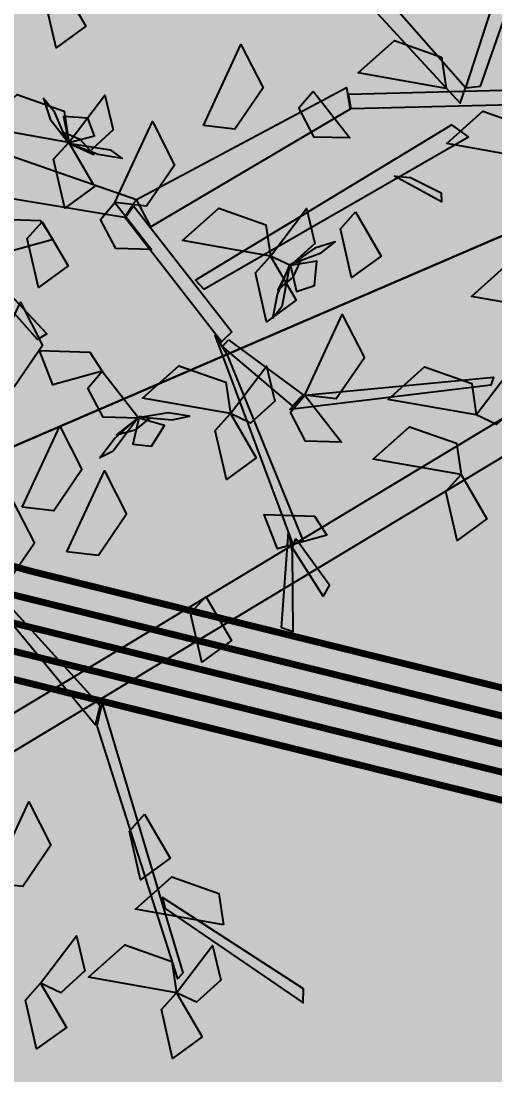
# Model space of a CAD drawing. Header units: metres. Extents: x 1851427 to 1852022, y 5183007 to 5183309.
# Drawn here: x 1851516.329 to 1851518.064, y 5183251.676 to 5183255.538 of the extents above; entities that cross this region are included whole.
import ezdxf

# ---------------------------------------------------------------- set-up
doc = ezdxf.new("R2010")
doc.units = ezdxf.units.M
doc.header["$LTSCALE"] = 2.5
doc.header["$PDMODE"] = 35
doc.header["$PDSIZE"] = 0.03
doc.layers.get('0').update_dxf_attribs({"linetype": 'CONTINUOUS', "lineweight": 30})
doc.layers.get('Defpoints').update_dxf_attribs({"linetype": 'CONTINUOUS'})
for name, color, linetype in [('PRO_PAR_HAC', 7, 'CONTINUOUS'), ('PRO_RES_AEP', 130, 'CONTINUOUS'), ('PRO_VOI_APLAT', 7, 'CONTINUOUS'), ('PRO_VOI_APLAT_CON', 6, 'CONTINUOUS'), ('PRO_VOI_BORDURES', 140, 'CONTINUOUS'), ('PRO_VOI_VEG', 81, 'CONTINUOUS'), ('TN_', 94, 'CONTINUOUS')]:
    doc.layers.add(name, color=color, linetype=linetype)
doc.styles.add('Ecriture', font='')
doc.styles.get('Ecriture').set_extended_font_data('NewsGoth BT')
doc.dimstyles.new('Voirie', dxfattribs={"dimtxt": 0.8, "dimasz": 0.6, "dimexe": 0.18, "dimexo": 0.0625, "dimgap": 0, "dimtad": 0, "dimzin": 0, "dimdsep": 46, "dimtxsty": 'Ecriture', "dimcen": 0.03999999999999999, "dimclrd": 256, "dimclre": 256, "dimclrt": 256, "dimaunit": 2, "dimadec": 3, "dimazin": 0, "dimtfac": 1, "dimtofl": 0, "dimtmove": 0, "dimatfit": 0, "dimfxl": 1, "dimtolj": 1, "dimtzin": 0, "dimlwd": -1, "dimarcsym": 0})

# ---------------------------------------------------------------- blocks, each defined once
blk = doc.blocks.new('arbre4')
at = {"layer": 'PRO_VOI_VEG', "color": 42, "linetype": 'ByBlock', "lineweight": -2, "extrusion": (-0.662392243086913, -0.292848292723986, 0.6895479633404298), "elevation": 2.981081156150935, "flags": 128}
blk.add_lwpolyline([(1.002721685204979, 7.013306948186859), (-0.213151139386953, 8.930488350815985), (-0.2426268459155303, 8.737894785312932), (0.9732459807568732, 6.908255913033483), (1.002721685204979, 7.013306948186859)], close=True, dxfattribs=at)
at = {"layer": 'PRO_VOI_VEG', "color": 42, "linetype": 'ByBlock', "lineweight": -2, "extrusion": (-0.02713680211002577, -0.5725233870506545, 0.8194391772738765), "elevation": 5.615626721905218, "flags": 128}
blk.add_lwpolyline([(2.764838130759422, 4.287010495587458), (1.548965288458064, 6.071944450151515), (1.519489584460707, 5.892636016333745), (2.735362426826449, 4.189205895065146), (2.764838130759422, 4.287010495587458)], close=True, dxfattribs=at)
at = {"layer": 'PRO_VOI_VEG', "linetype": 'ByBlock', "lineweight": -2, "extrusion": (0.8436645277854947, 0.2233528705164696, 0.4882045265956999), "elevation": 3.95358179647428, "flags": 128}
blk.add_lwpolyline([(0.6635850975339136, 5.219966844180413), (0.4011133329153852, 5.114250622457267), (0.3452318135139441, 5.490448491048217), (0.606202074546381, 5.43258711442189), (0.6635850975339136, 5.219966844180413)], close=True, dxfattribs=at)
at = {"layer": 'PRO_VOI_VEG', "linetype": 'ByBlock', "lineweight": -2, "extrusion": (0.3729289653261358, 2.332586266575291e-10, 0.9278598961162068), "elevation": 6.149182255114545, "flags": 128}
blk.add_lwpolyline([(0.06736309386050646, 0.968570732659958), (0.4754304692890219, 0.7238524308980268), (0.2403481769686507, 0.6176539224498423), (0.03631448861464183, 0.7931123276231082), (0.06736309386050646, 0.968570732659958)], close=True, dxfattribs=at)
at = {"layer": 'PRO_VOI_VEG', "linetype": 'ByBlock', "lineweight": -2, "extrusion": (-0.09544168917828541, 0.360509220034945, 0.9278598958014035), "elevation": 5.086335654374343, "flags": 128}
blk.add_lwpolyline([(-2.62756798013491, 2.607886037748867), (-2.219500602450788, 2.363167736500911), (-2.454582895487632, 2.256969228412248), (-2.658616585339621, 2.432427631859786), (-2.62756798013491, 2.607886037748867)], close=True, dxfattribs=at)
at = {"layer": 'PRO_VOI_VEG', "linetype": 'ByBlock', "lineweight": -2, "extrusion": (-0.09544169098582518, 0.3605092185498108, 0.9278598961925076), "elevation": 2.278123697889264, "flags": 128}
blk.add_lwpolyline([(-0.6704356623442148, 1.072388351132597), (-0.2623682869085851, 0.8276700492461472), (-0.4974505795544109, 0.7214715408803306), (-0.7014842681344347, 0.8969299466107619), (-0.6704356623442148, 1.072388351132597)], close=True, dxfattribs=at)
at = {"layer": 'PRO_VOI_VEG', "color": 6, "linetype": 'ByBlock', "lineweight": -2, "extrusion": (0.9242647490532407, 0.3503775737109059, 0.1515593266612415), "elevation": 1.017487489129033, "flags": 128}
blk.add_lwpolyline([(-0.1975047480959385, 2.375559004930952), (-0.04038794004904406, 2.329457939965597), (0.04994429726484031, 2.485270060793525), (-0.06198889321694606, 2.567906477740597), (-0.1975047480959385, 2.375559004930952)], close=True, dxfattribs=at)
at = {"layer": 'PRO_VOI_VEG', "linetype": 'ByBlock', "lineweight": -2, "extrusion": (0.6328515731797592, 0.1675419740122634, 0.7559289472351077), "elevation": 2.339085007544139, "flags": 128}
blk.add_lwpolyline([(-0.1454478360833656, 1.138804017253327), (0.02754736314477885, 0.7962892933420771), (-0.1591888511359008, 0.8208216060589117), (-0.2269805959223751, 1.029197248897508), (-0.1454478360833656, 1.138804017253327)], close=True, dxfattribs=at)
at = {"layer": 'PRO_VOI_VEG', "color": 6, "linetype": 'ByBlock', "lineweight": -2, "extrusion": (0.541752489832348, 0.6842226095735883, 0.4882045271284984), "elevation": 1.619677125803756, "flags": 128}
blk.add_lwpolyline([(-0.5180730824264318, 1.974232667495832), (-0.6105036680047513, 1.760052516835662), (-0.5291647541911312, 1.64322697997946), (-0.4182480516532119, 1.774655708846252), (-0.5180730824264318, 1.974232667495832)], close=True, dxfattribs=at)
at = {"layer": 'PRO_VOI_VEG', "color": 42, "linetype": 'ByBlock', "lineweight": -2, "extrusion": (-0.7609958704290741, -0.336441641184054, 0.554700195842111), "elevation": 1.89296764527551, "flags": 128}
blk.add_lwpolyline([(0.6784889117898898, 4.301391269675372), (0.678488901306862, 6.546532341814991), (0.7890227941103609, 6.480775072765162), (0.8406052903993468, 4.301391269675341), (0.6784889117898898, 4.301391269675372)], close=True, dxfattribs=at)
at = {"layer": 'PRO_VOI_VEG', "linetype": 'ByBlock', "lineweight": -2, "extrusion": (-2.514896995857956e-10, -0.6546536715536708, 0.7559289452860622), "elevation": 4.373997293689657, "flags": 128}
blk.add_lwpolyline([(1.980727333086668, 4.058884240190054), (2.15372253513143, 3.716369517456287), (1.966986320069371, 3.740901829049044), (1.899194574793202, 3.949277471730263), (1.980727333086668, 4.058884240190054)], close=True, dxfattribs=at)
at = {"layer": 'PRO_VOI_VEG', "color": 42, "linetype": 'ByBlock', "lineweight": -2, "extrusion": (-0.6623922458857354, -0.2928482865334795, 0.689547963280914), "elevation": 2.981081148441447, "flags": 128}
blk.add_lwpolyline([(0.7153335405676052, 6.102864645763709), (1.164838036331388, 7.407248339296293), (1.23115837263335, 7.345968568459185), (0.7890228021273329, 6.06784763498235), (0.7153335405676052, 6.102864645763709)], close=True, dxfattribs=at)
at = {"layer": 'PRO_VOI_VEG', "color": 6, "linetype": 'ByBlock', "lineweight": -2, "extrusion": (-0.6165117027769336, -0.7786419910542772, 0.1167474629536618), "elevation": -0.1469030610329209, "flags": 128}
blk.add_lwpolyline([(0.51067863206647, 2.562099201444852), (0.6622647893758703, 2.787558156157103), (0.5587425349758675, 3.002019113078577), (0.4700091750670648, 2.848047144031593), (0.51067863206647, 2.562099201444852)], close=True, dxfattribs=at)
at = {"layer": 'PRO_VOI_VEG', "linetype": 'ByBlock', "lineweight": -2, "extrusion": (0.3729289629349545, 1.77869986046796e-09, 0.9278598970772794), "elevation": 3.265738638854156, "flags": 128}
blk.add_lwpolyline([(-0.3008740150328417, 0.3394418670726455), (0.1071933594547334, 0.09472356374165547), (-0.127888933274068, -0.01147494380266467), (-0.3319226209533916, 0.1639834609107427), (-0.3008740150328417, 0.3394418670726455)], close=True, dxfattribs=at)
at = {"layer": 'PRO_VOI_VEG', "linetype": 'ByBlock', "lineweight": -2, "extrusion": (0.8436645254866035, 0.2233528715060435, 0.4882045301156773), "elevation": 1.812310634715205, "flags": 128}
blk.add_lwpolyline([(-0.145447831509977, 1.866473527294732), (-0.4079195978595914, 1.760757305333043), (-0.4638011178891174, 2.136955174772831), (-0.2028308569066169, 2.07909379792094), (-0.145447831509977, 1.866473527294732)], close=True, dxfattribs=at)
at = {"layer": 'PRO_VOI_VEG', "color": 6, "linetype": 'ByBlock', "lineweight": -2, "extrusion": (0.3002743659420464, 0.9394959163142439, 0.1648718544414463), "elevation": 0.6468401771186822, "flags": 128}
blk.add_lwpolyline([(-0.6413948246408273, 2.454588477127229), (-0.8633739910525272, 2.347682037128692), (-0.9339139831897662, 2.526993406642234), (-0.8080285199536069, 2.581171184730364), (-0.6413948246408273, 2.454588477127229)], close=True, dxfattribs=at)
at = {"layer": 'PRO_VOI_VEG', "linetype": 'ByBlock', "lineweight": -2, "extrusion": (-0.09544168917830463, 0.3605092200349634, 0.9278598958013944), "elevation": 6.411553373535861, "flags": 128}
blk.add_lwpolyline([(-2.944458500951973, 3.68093952585636), (-2.536391123267783, 3.436221224608452), (-2.771473416304645, 3.330022716519746), (-2.975507104860263, 3.50548111964877), (-2.944458500951973, 3.68093952585636)], close=True, dxfattribs=at)
at = {"layer": 'PRO_VOI_VEG', "color": 42, "linetype": 'ByBlock', "lineweight": -2, "extrusion": (-0.7981462000317305, 0.3530141411765345, 0.488204526304604), "elevation": 1.336901234336008, "flags": 128}
blk.add_lwpolyline([(0.1808860724160949, 5.538251659658057), (-1.03498675917297, 7.66310451509014), (-1.064462464788602, 7.449648977056622), (0.1514103680705647, 5.421821365738193), (0.1808860724160949, 5.538251659658057)], close=True, dxfattribs=at)
at = {"layer": 'PRO_VOI_VEG', "color": 42, "linetype": 'ByBlock', "lineweight": -2, "extrusion": (-0.8733144129125842, 0.3862604901777254, 0.2968581646625403), "elevation": -0.1707550069563077, "flags": 128}
blk.add_lwpolyline([(-0.7328607972978639, 7.397641611983843), (-0.710754019709696, 7.995630574803924), (-0.6665404620807277, 8.058576781410245), (-0.7107540187497392, 7.124874716749725), (-0.7328607972978639, 7.397641611983843)], close=True, dxfattribs=at)
at = {"layer": 'PRO_VOI_VEG', "linetype": 'ByBlock', "lineweight": -2, "extrusion": (1.088630589760478e-10, -0.6546536694782997, 0.7559289470833865), "elevation": 3.678351451963446, "flags": 128}
blk.add_lwpolyline([(0.9029340293871722, 2.787526887151426), (1.075929232630607, 2.44501216333179), (0.8891930175786413, 2.469544475002259), (0.8214012710480989, 2.677920118725521), (0.9029340293871722, 2.787526887151426)], close=True, dxfattribs=at)
at = {"layer": 'PRO_VOI_VEG', "color": 42, "linetype": 'ByBlock', "lineweight": -2, "extrusion": (-0.7981461990138738, 0.3530141416584968, 0.488204527620157), "elevation": 1.336901241947794, "flags": 128}
blk.add_lwpolyline([(-0.1065020512305622, 4.529189113529156), (0.3430024484921137, 5.974865258702525), (0.4093227838825139, 5.906947587330388), (-0.032812787963233, 4.49037901567216), (-0.1065020512305622, 4.529189113529156)], close=True, dxfattribs=at)
at = {"layer": 'PRO_VOI_VEG', "linetype": 'ByBlock', "lineweight": -2, "extrusion": (9.902516124162902e-10, -0.8727292479144612, 0.4882045266429423), "elevation": 2.658074901294243, "flags": 128}
blk.add_lwpolyline([(0.5658464118350969, 3.790124892079628), (0.3033746469438109, 3.684408670353295), (0.2474931263444454, 4.06060653895565), (0.5084633878563961, 4.002745162425494), (0.5658464118350969, 3.790124892079628)], close=True, dxfattribs=at)
at = {"layer": 'PRO_VOI_VEG', "linetype": 'ByBlock', "lineweight": -2, "extrusion": (0.8436645265333688, 0.223352872965524, 0.4882045276390559), "elevation": 1.35894429962139, "flags": 128}
blk.add_lwpolyline([(-0.4925029359536568, 1.601346975763235), (-0.7549747023708645, 1.495630753969391), (-0.8108562225030778, 1.871828622811943), (-0.5498859615576799, 1.813967245793216), (-0.4925029359536568, 1.601346975763235)], close=True, dxfattribs=at)
at = {"layer": 'PRO_VOI_VEG', "linetype": 'ByBlock', "lineweight": -2, "extrusion": (-0.09544168935555578, 0.3605092194910553, 0.9278598959944911), "elevation": 4.888863045058162, "flags": 128}
blk.add_lwpolyline([(-1.473398395544391, 3.09920457777962), (-1.065331018049221, 2.85448627621643), (-1.300413309871804, 2.748287767990925), (-1.504446999245003, 2.923746172799037), (-1.473398395544391, 3.09920457777962)], close=True, dxfattribs=at)
at = {"layer": 'PRO_VOI_VEG', "color": 42, "linetype": 'ByBlock', "lineweight": -2, "extrusion": (-0.8535008498149014, 0.3774970771108884, 0.359210601371921), "elevation": 2.150371888142212, "flags": 128}
blk.add_lwpolyline([(0.3451762710083779, 6.148115312929574), (0.6767779597800403, 7.93291365854699), (0.7209915174781178, 7.830339040972683), (0.3672830488614116, 6.045540695179593), (0.3451762710083779, 6.148115312929574)], close=True, dxfattribs=at)
at = {"layer": 'PRO_VOI_VEG', "linetype": 'ByBlock', "lineweight": -2, "extrusion": (0.6328515769036661, 0.1675419680412946, 0.7559289454409012), "elevation": 5.267285341824166, "flags": 128}
blk.add_lwpolyline([(-1.052429001847049, 2.612480056229914), (-0.879433798662656, 2.269965333402584), (-1.066170014430454, 2.294497644928804), (-1.13396176049177, 2.502873288220955), (-1.052429001847049, 2.612480056229914)], close=True, dxfattribs=at)
at = {"layer": 'PRO_VOI_VEG', "linetype": 'ByBlock', "lineweight": -2, "extrusion": (0.8436645275083852, 0.2233528701300464, 0.4882045272513599), "elevation": 6.437464206549174, "flags": 128}
blk.add_lwpolyline([(-0.9795995348038931, 7.474519015514907), (-1.242071299404627, 7.368802793747366), (-1.297952820166137, 7.745000662496436), (-1.036982558780626, 7.687139286547194), (-0.9795995348038931, 7.474519015514907)], close=True, dxfattribs=at)
at = {"layer": 'PRO_VOI_VEG', "color": 6, "linetype": 'ByBlock', "lineweight": -2, "extrusion": (0.3190350601042017, -0.9355460438034925, 0.1515593294652046), "elevation": 2.069507115848618, "flags": 128}
blk.add_lwpolyline([(1.489783956584539, 5.357061795093142), (1.646900765494913, 5.310960730107735), (1.737233002301188, 5.466772850903643), (1.62529981237501, 5.549409267986449), (1.489783956584539, 5.357061795093142)], close=True, dxfattribs=at)
at = {"layer": 'PRO_VOI_VEG', "linetype": 'ByBlock', "lineweight": -2, "extrusion": (0.8436645281365724, 0.2233528694954795, 0.4882045264561053), "elevation": 4.064720028154364, "flags": 128}
blk.add_lwpolyline([(-1.05242900250606, 4.248222923557696), (-1.314900768357433, 4.142506701844002), (-1.370782287985516, 4.518704570401318), (-1.109812025621805, 4.460843193764643), (-1.05242900250606, 4.248222923557696)], close=True, dxfattribs=at)
at = {"layer": 'PRO_VOI_VEG', "color": 6, "linetype": 'ByBlock', "lineweight": -2, "extrusion": (0.9288445299193548, -0.3317606267743635, 0.1648718464783314), "elevation": 2.822600939769635, "flags": 128}
blk.add_lwpolyline([(-0.05162360441104563, 5.240496284949311), (-0.2736027690577134, 5.133589845095055), (-0.344142762403044, 5.312901214366593), (-0.2182572992056834, 5.367078992470093), (-0.05162360441104563, 5.240496284949311)], close=True, dxfattribs=at)
at = {"layer": 'PRO_VOI_VEG', "color": 6, "linetype": 'ByBlock', "lineweight": -2, "extrusion": (-0.7574261807722058, 0.642398327356991, 0.1167474611705553), "elevation": -1.145232711465427, "flags": 128}
blk.add_lwpolyline([(-0.6359443201528743, 5.807348199665489), (-0.4843581606383185, 6.032807154330158), (-0.5878804146762417, 6.247268111206373), (-0.676613776310351, 6.093296142306331), (-0.6359443201528743, 5.807348199665489)], close=True, dxfattribs=at)
at = {"layer": 'PRO_VOI_VEG', "color": 6, "linetype": 'ByBlock', "lineweight": -2, "extrusion": (0.6655794525185377, -0.5645000759059501, 0.4882045234195402), "elevation": 4.332254927844282, "flags": 128}
blk.add_lwpolyline([(0.6285498917717853, 4.01634549281783), (0.5361193079189809, 3.802165342340584), (0.6174582235912449, 3.685339806088331), (0.728374924466613, 3.816768534642675), (0.6285498917717853, 4.01634549281783)], close=True, dxfattribs=at)
at = {"layer": 'PRO_VOI_VEG', "linetype": 'ByBlock', "lineweight": -2, "extrusion": (0.3729289653261191, 2.332653194339487e-10, 0.9278598961162136), "elevation": 3.136929615069007, "flags": 128}
blk.add_lwpolyline([(-1.191849690422668, 1.105402134654704), (-0.783782313653021, 0.8606838328928239), (-1.018864605973394, 0.7544853244446484), (-1.222898294327371, 0.9299437296178863), (-1.191849690422668, 1.105402134654704)], close=True, dxfattribs=at)
at = {"layer": 'PRO_VOI_VEG', "linetype": 'ByBlock', "lineweight": -2, "extrusion": (-0.09544168955663873, 0.3605092197240498, 0.92785989588328), "elevation": 5.861718269655068, "flags": 128}
blk.add_lwpolyline([(-2.806462290733151, 4.320574542264791), (-2.398394914616585, 4.075856240883165), (-2.633477206474664, 3.969657732736452), (-2.837510895789089, 4.145116137613), (-2.806462290733151, 4.320574542264791)], close=True, dxfattribs=at)
at = {"layer": 'PRO_VOI_VEG', "linetype": 'ByBlock', "lineweight": -2, "extrusion": (0.3729289651441965, -8.747687474756556e-10, 0.9278598961893324), "elevation": 7.890939817002497, "flags": 128}
blk.add_lwpolyline([(-1.380573751938184, 1.212224821358253), (-0.9725063744939201, 0.9675065194768955), (-1.207588667862629, 0.8613080116249918), (-1.411622356700286, 1.036766416235777), (-1.380573751938184, 1.212224821358253)], close=True, dxfattribs=at)
at = {"layer": 'PRO_VOI_VEG', "linetype": 'ByBlock', "lineweight": -2, "extrusion": (9.90247418718401e-10, -0.8727292479144608, 0.4882045266429426), "elevation": 5.043005480409494, "flags": 128}
blk.add_lwpolyline([(0.7712394591106597, 6.605097117112551), (0.5087676942193455, 6.499380895386206), (0.4528861736200076, 6.87557876398856), (0.71385643513193, 6.817717387458365), (0.7712394591106597, 6.605097117112551)], close=True, dxfattribs=at)
at = {"layer": 'PRO_VOI_VEG', "color": 42, "linetype": 'ByBlock', "lineweight": -2, "extrusion": (-0.7981462084632474, 0.3530141298790021, 0.4882045206893456), "elevation": 1.336901201237525, "flags": 128}
blk.add_lwpolyline([(0.4609052982846183, 6.003972838916704), (1.249380416466134, 7.449648977453939), (1.27885612127189, 7.35262373324247), (0.3872160337024236, 5.819624874701211), (0.4609052982846183, 6.003972838916704)], close=True, dxfattribs=at)
at = {"layer": 'PRO_VOI_VEG', "color": 42, "linetype": 'ByBlock', "lineweight": -2, "extrusion": (-0.8887509184913996, 0.393087939804577, 0.2358043181557266), "elevation": -0.3147497260219267, "flags": 128}
blk.add_lwpolyline([(0.3872160011082543, 6.115719593571292), (0.5272255967489426, 8.082413653536477), (0.600914859427715, 7.9434624428012), (0.431429558170169, 6.04089971119535), (0.3872160011082543, 6.115719593571292)], close=True, dxfattribs=at)
at = {"layer": 'PRO_VOI_VEG', "linetype": 'ByBlock', "lineweight": -2, "extrusion": (4.784265562314384e-09, -0.6546536696309528, 0.7559289469511851), "elevation": 6.646636749887997, "flags": 128}
blk.add_lwpolyline([(0.7712394518472862, 4.19974003968899), (0.9442346532415331, 3.857225315949293), (0.7574984369809602, 3.881757627614057), (0.6897066942575584, 4.090133271703236), (0.7712394518472862, 4.19974003968899)], close=True, dxfattribs=at)
at = {"layer": 'PRO_VOI_VEG', "linetype": 'ByBlock', "lineweight": -2, "extrusion": (-0.095441689178318, 0.360509220035009, 0.9278598958013753), "elevation": 4.623659461818292, "flags": 128}
blk.add_lwpolyline([(-1.005253032192134, 3.759040071729369), (-0.5971856545079106, 3.514321770481474), (-0.8322679475448693, 3.408123262392732), (-1.036301637053613, 3.583581667043216), (-1.005253032192134, 3.759040071729369)], close=True, dxfattribs=at)
at = {"layer": 'PRO_VOI_VEG', "linetype": 'ByBlock', "lineweight": -2, "extrusion": (0.6328515764842314, 0.1675419664210273, 0.7559289461511569), "elevation": 4.960812264912486, "flags": 128}
blk.add_lwpolyline([(-1.763565987266462, 2.966364680962743), (-1.590570785144732, 2.623849957706302), (-1.777306999657301, 2.648382268658401), (-1.845098745726443, 2.856757912816424), (-1.763565987266462, 2.966364680962743)], close=True, dxfattribs=at)
at = {"layer": 'PRO_VOI_VEG', "linetype": 'ByBlock', "lineweight": -2, "extrusion": (-0.09544169078470655, 0.3605092183167388, 0.9278598963037525), "elevation": 5.724722338866372, "flags": 128}
blk.add_lwpolyline([(-2.218275651587867, 4.661425063802884), (-1.810208274773742, 4.416706761734779), (-2.045290567383951, 4.310508253290161), (-2.249324256022873, 4.485966658952139), (-2.218275651587867, 4.661425063802884)], close=True, dxfattribs=at)
at = {"layer": 'PRO_VOI_VEG', "linetype": 'ByBlock', "lineweight": -2, "extrusion": (0.632851577054561, 0.1675419686247828, 0.7559289451852518), "elevation": 6.986926732443234, "flags": 128}
blk.add_lwpolyline([(-2.190234596869717, 3.116353195649805), (-2.017239395189593, 2.773838472976915), (-2.203975609645984, 2.798370784356998), (-2.271767355580864, 3.006746427690286), (-2.190234596869717, 3.116353195649805)], close=True, dxfattribs=at)
at = {"layer": 'PRO_VOI_VEG', "color": 42, "linetype": 'ByBlock', "lineweight": -2, "extrusion": (-0.8535008457862777, 0.3774970827057511, 0.3592106050644328), "elevation": 0.7196026698683968, "flags": 128}
blk.add_lwpolyline([(0.5272256218788469, 8.052739238256596), (0.1071968309132354, 10.55555991088142), (0.1514103881503455, 10.55555991095781), (0.6230216627492049, 7.919392235206937), (0.5272256218788469, 8.052739238256596)], close=True, dxfattribs=at)
at = {"layer": 'PRO_VOI_VEG', "color": 6, "linetype": 'ByBlock', "lineweight": -2, "extrusion": (0.6915442013278177, -0.7032665845436766, 0.1648718553123688), "elevation": 2.904704943530207, "flags": 128}
blk.add_lwpolyline([(-0.3312185619504314, 7.182864125985761), (-0.5531977276466071, 7.075957685971459), (-0.6237377193828965, 7.255269055494732), (-0.4978522564257689, 7.309446833510326), (-0.3312185619504314, 7.182864125985761)], close=True, dxfattribs=at)
at = {"layer": 'PRO_VOI_VEG', "color": 6, "linetype": 'ByBlock', "lineweight": -2, "extrusion": (-0.4019207187592824, 0.9082013911689187, 0.1167474578346899), "elevation": -0.7955394109715833, "flags": 128}
blk.add_lwpolyline([(-0.2899419915913846, 7.708848732422062), (-0.138355833435629, 7.934307686997711), (-0.2418780870800746, 8.148768643789252), (-0.3306114479364982, 7.994796674829065), (-0.2899419915913846, 7.708848732422062)], close=True, dxfattribs=at)
at = {"layer": 'PRO_VOI_VEG', "color": 6, "linetype": 'ByBlock', "lineweight": -2, "extrusion": (-0.1203911976324786, -0.9810890527173599, 0.1515593288807091), "elevation": 2.431066065581332, "flags": 128}
blk.add_lwpolyline([(1.12850159365373, 7.253494634077489), (1.28561840331162, 7.207393569052474), (1.375950641047104, 7.36320568998687), (1.264017448159866, 7.445842106953358), (1.12850159365373, 7.253494634077489)], close=True, dxfattribs=at)
at = {"layer": 'PRO_VOI_VEG', "linetype": 'ByBlock', "lineweight": -2, "extrusion": (-4.926720698252526e-09, -0.6546536714010207, 0.7559289454182612), "elevation": 6.78020813085424, "flags": 128}
blk.add_lwpolyline([(1.817985230233079, 4.045505098911373), (1.990980435468096, 3.702990376097758), (1.804244218932407, 3.727522687696224), (1.736452472531324, 3.935898330011406), (1.817985230233079, 4.045505098911373)], close=True, dxfattribs=at)
at = {"layer": 'PRO_VOI_VEG', "linetype": 'ByBlock', "lineweight": -2, "extrusion": (0.3729289677171999, -1.312153442887684e-09, 0.9278598951551813), "elevation": 7.745305982994801, "flags": 128}
blk.add_lwpolyline([(-1.855173856405486, 2.78852230758421), (-1.447106478694941, 2.543804007391345), (-1.682188771948053, 2.437605498039207), (-1.886222459635571, 2.613063903672316), (-1.855173856405486, 2.78852230758421)], close=True, dxfattribs=at)
at = {"layer": 'PRO_VOI_VEG', "color": 6, "linetype": 'ByBlock', "lineweight": -2, "extrusion": (0.353183159403311, -0.7980714215061512, 0.4882045289517979), "elevation": 5.164800508645357, "flags": 128}
blk.add_lwpolyline([(0.2825475506284389, 5.761297500760893), (0.1901169666578905, 5.54711734958223), (0.2714558809762838, 5.430291812857633), (0.3823725809371917, 5.56172054187809), (0.2825475506284389, 5.761297500760893)], close=True, dxfattribs=at)
at = {"layer": 'PRO_VOI_VEG', "linetype": 'ByBlock', "lineweight": -2, "extrusion": (0.843664528136536, 0.2233528694954289, 0.4882045264561914), "elevation": 3.656155874352926, "flags": 128}
blk.add_lwpolyline([(-1.76356598995647, 4.476773610596356), (-2.026037755807903, 4.371057388882651), (-2.081919275436, 4.747255257440009), (-1.820949013072157, 4.689393880803284), (-1.76356598995647, 4.476773610596356)], close=True, dxfattribs=at)
at = {"layer": 'PRO_VOI_VEG', "linetype": 'ByBlock', "lineweight": -2, "extrusion": (-0.09544168984777293, 0.3605092179802944, 0.9278598965308493), "elevation": 5.876160623707005, "flags": 128}
blk.add_lwpolyline([(-2.041333819414601, 5.013014829373529), (-1.633266442444538, 4.768296526934659), (-1.868348736134636, 4.662098018329171), (-2.072382423491677, 4.837556424459539), (-2.041333819414601, 5.013014829373529)], close=True, dxfattribs=at)
at = {"layer": 'PRO_VOI_VEG', "linetype": 'ByBlock', "lineweight": -2, "extrusion": (0.3729289629350385, 1.778684808335436e-09, 0.9278598970772456), "elevation": 3.275871953427843, "flags": 128}
blk.add_lwpolyline([(-2.105565774774026, 0.7597088872209756), (-1.697498398945363, 0.5149905838900273), (-1.932580691674075, 0.4087920763456931), (-2.136614380694541, 0.5842504810591876), (-2.105565774774026, 0.7597088872209756)], close=True, dxfattribs=at)
at = {"layer": 'PRO_VOI_VEG', "linetype": 'ByBlock', "lineweight": -2, "extrusion": (0.3729289653261229, 2.332669703499686e-10, 0.9278598961162119), "elevation": 4.702483632258331, "flags": 128}
blk.add_lwpolyline([(-2.221451990127556, 1.863385070115391), (-1.813384614699046, 1.61866676835351), (-2.048466907019419, 1.512468259905277), (-2.252500595373396, 1.687926665078569), (-2.221451990127556, 1.863385070115391)], close=True, dxfattribs=at)
at = {"layer": 'PRO_VOI_VEG', "linetype": 'ByBlock', "lineweight": -2, "extrusion": (0.8436645275083858, 0.2233528701300474, 0.4882045272513584), "elevation": 5.356044305210006, "flags": 128}
blk.add_lwpolyline([(-2.459984927791815, 5.393318892088159), (-2.722456692392557, 5.287602670320567), (-2.778338213154184, 5.66380053906965), (-2.517367951768666, 5.605939163120422), (-2.459984927791815, 5.393318892088159)], close=True, dxfattribs=at)
at = {"layer": 'PRO_VOI_VEG', "linetype": 'ByBlock', "lineweight": -2, "extrusion": (9.90250672449522e-10, -0.8727292479144616, 0.4882045266429413), "elevation": 4.893758673318502, "flags": 128}
blk.add_lwpolyline([(1.878713972733786, 4.406946393386399), (1.6162422078425, 4.301230171660065), (1.560360687243134, 4.677428040262421), (1.821330948755085, 4.619566664386966), (1.878713972733786, 4.406946393386399)], close=True, dxfattribs=at)
at = {"layer": 'PRO_VOI_VEG', "color": 42, "linetype": 'ByBlock', "lineweight": -2, "extrusion": (-0.892210168820332, -0.02420975757585169, 0.4509710659141152), "elevation": 1.724787458976848, "flags": 128}
blk.add_lwpolyline([(2.237365406633821, 7.032885425391794), (2.655326637355823, 6.944106142909857), (2.628900041183644, 6.820772761992513), (2.133089397663186, 7.011356437363392), (2.237365406633821, 7.032885425391794)], close=True, dxfattribs=at)
at = {"layer": 'PRO_VOI_VEG', "color": 42, "linetype": 'ByBlock', "lineweight": -2, "extrusion": (-0.9002892692703188, 0.3981912807493999, 0.1758491841660583), "elevation": -1.148253384751514, "flags": 128}
blk.add_lwpolyline([(1.249380336942693, 7.38206539770404), (1.418865636010801, 8.792062705100534), (1.48518597208243, 8.72698590629766), (1.300962821156463, 7.382065397854509), (1.249380336942693, 7.38206539770404)], close=True, dxfattribs=at)
at = {"layer": 'PRO_VOI_VEG', "color": 42, "linetype": 'ByBlock', "lineweight": -2, "extrusion": (-0.7087020574619057, 0.5942918319765932, 0.3802086429779926), "elevation": -0.1794966655105699, "flags": 128}
blk.add_lwpolyline([(1.741804435465892, 4.011520321830875), (1.929094179745134, 5.875423022230934), (1.834690533624026, 5.771241592369622), (1.686567737298301, 3.956915047924622), (1.741804435465892, 4.011520321830875)], close=True, dxfattribs=at)
at = {"layer": 'PRO_VOI_VEG', "linetype": 'ByBlock', "lineweight": -2, "extrusion": (0.8436645281365402, 0.2233528694954255, 0.4882045264561858), "elevation": 4.072422243560293, "flags": 128}
blk.add_lwpolyline([(-2.625786609270911, 6.111376759559358), (-2.888258375122274, 6.005660537845683), (-2.944139894750297, 6.381858406403018), (-2.683169633683003, 6.323997029933871), (-2.625786609270911, 6.111376759559358)], close=True, dxfattribs=at)
at = {"layer": 'PRO_VOI_VEG', "color": 42, "linetype": 'ByBlock', "lineweight": -2, "extrusion": (-0.6905501525253004, 0.5170011400877709, 0.5058164765952464), "elevation": 0.7270605030304382, "flags": 128}
blk.add_lwpolyline([(2.058716755020618, 5.783410399030682), (2.949051589331066, 7.895546104886428), (2.906483242387752, 7.91114738836328), (1.940595326997055, 5.696784807741271), (2.058716755020618, 5.783410399030682)], close=True, dxfattribs=at)
at = {"layer": 'PRO_VOI_VEG', "linetype": 'ByBlock', "lineweight": -2, "extrusion": (0.3729289677172097, -1.312158197037513e-09, 0.9278598951551772), "elevation": 5.783061065900318, "flags": 128}
blk.add_lwpolyline([(-3.804930832363022, 2.331156304040071), (-3.396863454652446, 2.086438003847211), (-3.631945747905614, 1.980239494495097), (-3.835979435593106, 2.155697900128171), (-3.804930832363022, 2.331156304040071)], close=True, dxfattribs=at)
at = {"layer": 'PRO_VOI_VEG', "linetype": 'ByBlock', "lineweight": -2, "extrusion": (0.8436645275083818, 0.2233528701300508, 0.4882045272513639), "elevation": 2.687571647427006, "flags": 128}
blk.add_lwpolyline([(-3.598728097013269, 5.018599388777369), (-3.86119986161401, 4.912883167009803), (-3.917081382375575, 5.289081035758882), (-3.656111120036858, 5.231219659009154), (-3.598728097013269, 5.018599388777369)], close=True, dxfattribs=at)
at = {"layer": 'PRO_VOI_VEG', "linetype": 'ByBlock', "lineweight": -2, "extrusion": (-0.09544168984777303, 0.3605092179802986, 0.9278598965308477), "elevation": 3.685069889890516, "flags": 128}
blk.add_lwpolyline([(-0.09577795518164489, 6.094282731773284), (0.3122894217883637, 5.849564429334428), (0.07720712809833341, 5.743365920728865), (-0.1268265596019937, 5.918824325656344), (-0.09577795518164489, 6.094282731773284)], close=True, dxfattribs=at)
at = {"layer": 'PRO_VOI_VEG', "color": 42, "linetype": 'ByBlock', "lineweight": -2, "extrusion": (-0.6905501558849219, 0.5170011372726332, 0.5058164748860144), "elevation": 0.7270604998396135, "flags": 128}
blk.add_lwpolyline([(2.673475320665446, 7.396927551720634), (2.700740513564052, 9.125824607831913), (2.638256774206825, 9.048788682239723), (2.632275753821651, 7.312090984404996), (2.673475320665446, 7.396927551720634)], close=True, dxfattribs=at)
at = {"layer": 'PRO_VOI_VEG', "linetype": 'ByBlock', "lineweight": -2, "extrusion": (0.6328515764840413, 0.1675419664211874, 0.7559289461512805), "elevation": 3.708511048622326, "flags": 128}
blk.add_lwpolyline([(-4.257898461642688, 4.412397570218561), (-4.084903259521012, 4.069882846962082), (-4.27163947403354, 4.094415157914287), (-4.339431220102695, 4.302790802072279), (-4.257898461642688, 4.412397570218561)], close=True, dxfattribs=at)
at = {"layer": 'PRO_VOI_VEG', "linetype": 'ByBlock', "lineweight": -2, "extrusion": (-0.0954416907846896, 0.3605092183167954, 0.9278598963037323), "elevation": 3.589364973438399, "flags": 128}
blk.add_lwpolyline([(0.2520407438210912, 6.332399798403049), (0.660108120635269, 6.087681496334994), (0.4250258280250687, 5.981482987890358), (0.220992139386195, 6.156941393552337), (0.2520407438210912, 6.332399798403049)], close=True, dxfattribs=at)
at = {"layer": 'PRO_VOI_VEG', "linetype": 'ByBlock', "lineweight": -2, "extrusion": (0.6328515776253193, 0.1675419708282055, 0.7559289442190619), "elevation": 5.369725019990837, "flags": 128}
blk.add_lwpolyline([(-4.537001655874638, 4.983736878221653), (-4.364006454635978, 4.641222156132515), (-4.550742669036071, 4.66575446794034), (-4.618534414836903, 4.874130110448952), (-4.537001655874638, 4.983736878221653)], close=True, dxfattribs=at)
at = {"layer": 'PRO_VOI_VEG', "linetype": 'ByBlock', "lineweight": -2, "extrusion": (0.8436645289062167, 0.223352870568574, 0.4882045246351469), "elevation": 2.649751809986291, "flags": 128}
blk.add_lwpolyline([(-4.25789845834007, 6.595974505342491), (-4.520370224241113, 6.490258283752197), (-4.576251745331973, 6.866456151870413), (-4.315281482652221, 6.808594775743953), (-4.25789845834007, 6.595974505342491)], close=True, dxfattribs=at)
at = {"layer": 'PRO_VOI_VEG', "linetype": 'ByBlock', "lineweight": -2, "extrusion": (0.8436645268126883, 0.2233528676496109, 0.4882045295883871), "elevation": 3.354549282440843, "flags": 128}
blk.add_lwpolyline([(-4.537001657145531, 6.512954718224121), (-4.799473422911388, 6.407238496298185), (-4.855354943796881, 6.783436365610776), (-4.594384682682802, 6.725574989352726), (-4.537001657145531, 6.512954718224121)], close=True, dxfattribs=at)
at = {"layer": 'PRO_VOI_VEG', "color": 42, "linetype": 'ByBlock', "lineweight": -2}
blk.add_polyline3d([(0.1103482137989147, 0.1000354247247515, 2.103222907456653), (1.016035473234609, -0.2926431870007775, 4.629003396792047), (0.9477371847998199, -0.3832981341624873, 4.56199349489404), (0.01708336058965187, -0.1562076539838984, 2.103222907456653)], close=True, dxfattribs=at)
blk = doc.blocks.new('*D91')
at = {"lineweight": -2, "transparency": 16777216}
for p, q in [((1851514.306298232, 5183256.590866981), (1851512.776657805, 5183252.561948855)), ((1851533.803509542, 5183251.756135292), (1851531.421827191, 5183245.483024944))]:
    blk.add_line(p, q, dxfattribs=at)
at = {"transparency": 16777216}
for p, q in [((1851513.401480247, 5183252.517262), (1851520.720734711, 5183249.738395026)), ((1851530.924784705, 5183245.864271278), (1851523.605530242, 5183248.643138252))]:
    blk.add_line(p, q, dxfattribs=at)
for points in [[(1851513.43697468, 5183252.610750743), (1851513.365985815, 5183252.423773256), (1851512.840547783, 5183252.730228595)], [(1851530.960279137, 5183245.957760021), (1851530.889290272, 5183245.770782534), (1851531.485717169, 5183245.651304683)]]:
    blk.add_solid(points, dxfattribs=at)
at = {"layer": 'Defpoints', "color": 0, "transparency": 16777216}
for p in [(1851514.328482252, 5183256.649297446), (1851533.825693562, 5183251.814565757), (1851531.485717169, 5183245.651304683)]:
    blk.add_point(p, dxfattribs=at)
at = {"transparency": 16777216, "insert": (1851522.163132476, 5183249.190766639), "char_height": 0.8, "attachment_point": 5, "rotation": 339.20996778787406, "style": 'Ecriture'}
blk.add_mtext('\\A1;19.94', dxfattribs=at)

msp = doc.modelspace()

# ---------------------------------------------------------------- hatches: boundary and pattern name
at = {"layer": 'PRO_PAR_HAC'}
h = msp.add_hatch(color=41, dxfattribs=at)
h.dxf.hatch_style = 1
h.paths.add_polyline_path([(1851538.933836765, 5183251.640000547), (1851540.137242472, 5183256.493021742), (1851535.284221279, 5183257.696427448), (1851533.825693562, 5183251.814565758), (1851514.328482252, 5183256.649297448), (1851520.179830247, 5183275.94099515), (1851523.867409646, 5183277.779614551), (1851518.743331655, 5183279.657344506), (1851510.294145294, 5183251.886786433), (1851507.475233555, 5183237.392682307), (1851507.006531173, 5183234.982737703), (1851502.017952214, 5183220.886660961), (1851502.04048154, 5183220.87431233), (1851503.329722747, 5183224.508449132), (1851507.866128145, 5183237.29575201), (1851533.783260342, 5183230.86906984), (1851534.986666049, 5183235.722091035)])
h = msp.add_hatch(color=94, dxfattribs=at)
h.dxf.hatch_style = 1
h.paths.add_polyline_path([(1851533.825693562, 5183251.814565758), (1851514.328482252, 5183256.649297448), (1851520.179830247, 5183275.94099515), (1851523.867409643, 5183277.779614551), (1851518.743331656, 5183279.657344507), (1851512.711486077, 5183259.832036983), (1851510.7760983, 5183253.470856587), (1851515.406533578, 5183252.322645601), (1851518.434747024, 5183254.147453343), (1851529.111393648, 5183251.499960789), (1851530.936201388, 5183248.471747343), (1851533.358772148, 5183249.931593539)])
at = {"layer": 'PRO_VOI_APLAT'}
h = msp.add_hatch(color=81, dxfattribs=at)
h.dxf.hatch_style = 1
h.paths.add_polyline_path([(1851518.743331655, 5183279.657344506), (1851523.867409646, 5183277.779614551), (1851520.179830247, 5183275.94099515), (1851514.328482252, 5183256.649297448), (1851533.825693562, 5183251.814565758), (1851533.399617092, 5183250.09631054), (1851530.977046331, 5183248.636464343), (1851529.188519877, 5183251.60447009), (1851518.415384268, 5183254.275889057), (1851515.387170821, 5183252.451081316), (1851510.811075188, 5183253.585817678)])
h = msp.add_hatch(color=41, dxfattribs=at)
h.dxf.hatch_style = 1
h.paths.add_polyline_path([(1851510.811075188, 5183253.585817678), (1851513.218252964, 5183252.988908791), (1851513.183376651, 5183252.87392276), (1851515.406533578, 5183252.322645601), (1851518.434747024, 5183254.147453343), (1851529.111393648, 5183251.499960789), (1851530.936201388, 5183248.471747342), (1851533.504126394, 5183250.01918431), (1851535.37181205, 5183257.5510732), (1851539.991888226, 5183256.405430968), (1851533.695669569, 5183231.014424085), (1851529.075593394, 5183232.160066318), (1851531.280232648, 5183241.050801144), (1851529.732795681, 5183243.61872615), (1851509.654435306, 5183248.597565618), (1851510.294145294, 5183251.886786432)])
at = {"layer": 'PRO_VOI_BORDURES'}
h = msp.add_hatch(color=256, dxfattribs=at)
h.dxf.hatch_style = 1
h.paths.add_polyline_path([(1851511.655638069, 5183247.977692203), (1851529.655669452, 5183243.514216849), (1851531.151796933, 5183241.03143839), (1851528.930239148, 5183232.072475546), (1851533.783260341, 5183230.86906984), (1851540.137242472, 5183256.493021741), (1851535.284221279, 5183257.696427447), (1851533.399617092, 5183250.09631054), (1851530.977046331, 5183248.636464343), (1851529.188519877, 5183251.60447009), (1851518.415384268, 5183254.275889058), (1851515.387170821, 5183252.451081316), (1851513.218252963, 5183252.988908791), (1851513.183376651, 5183252.873922761), (1851515.406533578, 5183252.322645601), (1851518.434747024, 5183254.147453343), (1851529.111393647, 5183251.499960789), (1851530.936201388, 5183248.471747342), (1851533.504126394, 5183250.01918431), (1851535.37181205, 5183257.551073201), (1851539.991888226, 5183256.405430969), (1851533.695669569, 5183231.014424086), (1851529.075593394, 5183232.160066318), (1851531.280232648, 5183241.050801145), (1851529.732795681, 5183243.61872615), (1851511.695952004, 5183248.091329864)])

# ---------------------------------------------------------------- linework, layer by layer
at = {"layer": 'PRO_RES_AEP', "const_width": 0.025, "flags": 128}
for points in [[(1851514.014987059, 5183254.413660153), (1851514.529183154, 5183254.172793253, 0.04879112138705694), (1851516.364363766, 5183253.522439889), (1851531.097256554, 5183249.869118261, 0.414213562295784), (1851534.731112694, 5183252.058887552), (1851536.67733287, 5183259.907485662)], [(1851513.954868339, 5183254.171217046, 0.03407281660271985), (1851516.217973228, 5183253.455711807), (1851531.170248864, 5183249.747989723, 0.4142135622791917), (1851534.804105003, 5183251.937759014), (1851534.931721308, 5183252.452402267, -0.2609535900806215), (1851536.804094497, 5183254.447846364), (1851542.265557483, 5183256.177358957)], [(1851513.89474962, 5183253.928773938), (1851537.977479692, 5183247.956969231, -0.01014819067557044), (1851538.369370529, 5183247.851305258), (1851540.58161734, 5183247.206391082)], [(1851513.8346309, 5183253.686330829, -0.03453418497188922), (1851516.169836989, 5183253.26159096), (1851531.399990226, 5183249.48496345, -0.3736223008151752), (1851533.662194974, 5183246.266128182), (1851532.890884124, 5183238.769014381, 0.07348102110110169), (1851533.274017066, 5183234.430445173, 0.1824476022050066), (1851534.575869727, 5183232.509879123), (1851537.105684974, 5183230.951287742)], [(1851513.77451218, 5183253.443887721), (1851514.341672107, 5183253.416610307, -0.04879112225494267), (1851516.2680913, 5183253.134198193), (1851531.375922111, 5183249.387903024, -0.3736223008848751), (1851533.562720035, 5183246.276362267), (1851533.172881343, 5183242.487144164, -0.1462326690352429), (1851528.039227612, 5183229.65399113)]]:
    msp.add_lwpolyline(points, format="xyb", dxfattribs=at)
at = {"layer": 'PRO_VOI_APLAT_CON', "flags": 128}
for points in [[(1851518.743331655, 5183279.657344506), (1851523.867409646, 5183277.779614551), (1851520.179830247, 5183275.94099515), (1851514.328482252, 5183256.649297448), (1851533.825693562, 5183251.814565758), (1851533.399617092, 5183250.09631054), (1851530.977046331, 5183248.636464343), (1851529.188519877, 5183251.60447009), (1851518.415384268, 5183254.275889057), (1851515.387170821, 5183252.451081316), (1851510.811075188, 5183253.585817678)], [(1851510.811075188, 5183253.585817678), (1851513.218252964, 5183252.988908791), (1851513.183376651, 5183252.87392276), (1851515.406533578, 5183252.322645601), (1851518.434747024, 5183254.147453343), (1851529.111393648, 5183251.499960789), (1851530.936201388, 5183248.471747342), (1851533.504126394, 5183250.01918431), (1851535.37181205, 5183257.5510732), (1851539.991888226, 5183256.405430968), (1851533.695669569, 5183231.014424085), (1851529.075593394, 5183232.160066318), (1851531.280232648, 5183241.050801144), (1851529.732795681, 5183243.61872615), (1851509.654435306, 5183248.597565618), (1851510.294145294, 5183251.886786432)]]:
    msp.add_lwpolyline(points, close=True, dxfattribs=at)
at = {"layer": 'PRO_VOI_BORDURES', "flags": 128}
msp.add_lwpolyline([(1851529.188519877, 5183251.60447009), (1851518.415384268, 5183254.275889058), (1851515.387170821, 5183252.451081316), (1851513.218252963, 5183252.988908791), (1851513.183376651, 5183252.873922761), (1851515.406533578, 5183252.322645601), (1851518.434747024, 5183254.147453343), (1851529.111393647, 5183251.499960789)], dxfattribs=at)
at = {"layer": 'TN_'}
for points in [[(1851516.453785161, 5183266.201848323, 303.57), (1851515.555770531, 5183266.587009698, 303.63), (1851511.475048873, 5183253.255581551, 303.49)], [(1851516.453785161, 5183266.201848323, 303.57), (1851511.475048873, 5183253.255581551, 303.49), (1851512.365324107, 5183252.998244305, 303.39)], [(1851517.107971237, 5183265.840371205, 303.21), (1851516.453785161, 5183266.201848323, 303.57), (1851512.365324107, 5183252.998244305, 303.39)], [(1851517.107971237, 5183265.840371205, 303.21), (1851512.365324107, 5183252.998244305, 303.39), (1851513.287103282, 5183252.678637617, 302.98)], [(1851529.941938963, 5183259.867061795, 302.89), (1851517.107971237, 5183265.840371205, 303.21), (1851513.287103282, 5183252.678637617, 302.98)], [(1851527.277094912, 5183247.249172535, 302.71), (1851529.941938963, 5183259.867061795, 302.89), (1851513.287103282, 5183252.678637617, 302.98)], [(1851508.9193559, 5183239.871332888, 302.74), (1851527.277094912, 5183247.249172535, 302.71), (1851513.287103282, 5183252.678637617, 302.98)]]:
    msp.add_3dface(points, dxfattribs=at)

# ---------------------------------------------------------------- block references
at = {"layer": 'PRO_VOI_VEG', "xscale": 0.7, "yscale": 0.7, "rotation": 4.25280910832236}
msp.add_blockref('arbre4', (1851516.02694576, 5183255.036171026), dxfattribs=at)

# ---------------------------------------------------------------- dimensions: what is measured, and where the dimension line sits
dim = msp.add_linear_dim(base=(1851531.485717169, 5183245.651304683), p1=(1851514.328482253, 5183256.649297447), p2=(1851533.825693562, 5183251.814565758), angle=339.209967787874, dimstyle='Voirie')
dim.commit()
dim.dimension.update_dxf_attribs({"geometry": '*D91', "text_midpoint": (1851522.163132476, 5183249.190766639)})

doc.saveas('drawing.dxf')
